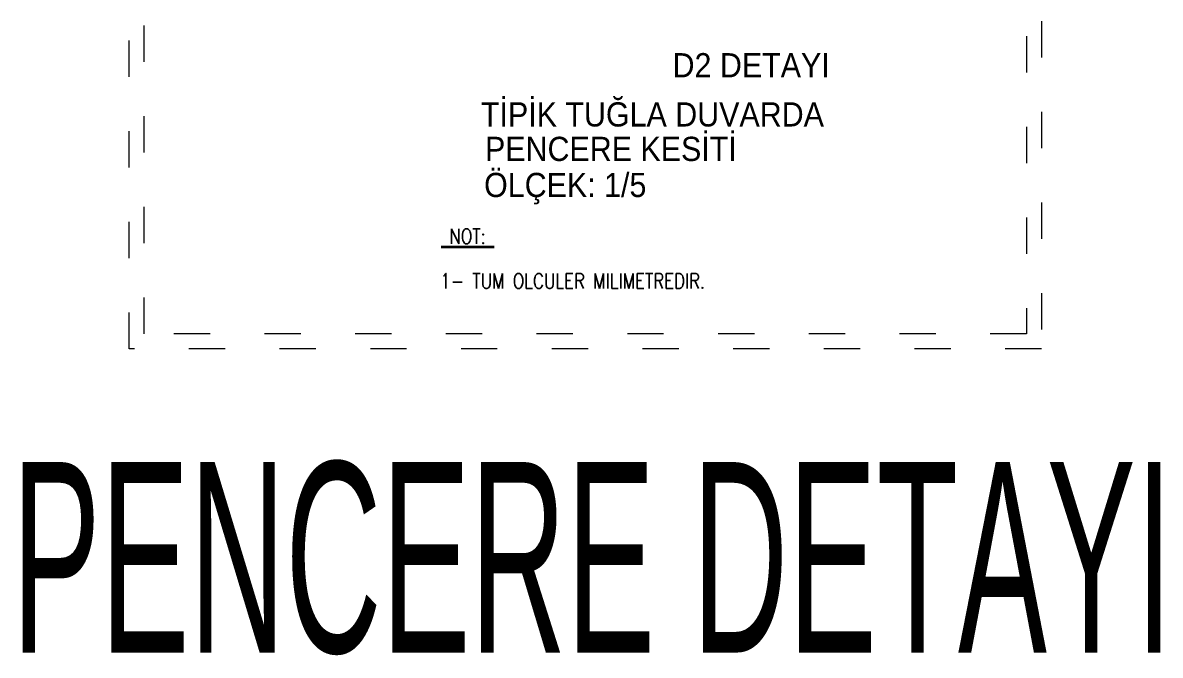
# Model space of a CAD drawing. Extents: x 775040 to 808375, y 4159409 to 4163651.
# Drawn here: x 806858.8 to 807235, y 4160374.8 to 4160584 of the extents above; entities that cross this region are included whole.
import ezdxf
from ezdxf.enums import TextEntityAlignment as Align

# ---------------------------------------------------------------- set-up
doc = ezdxf.new("R2010")
doc.units = 0
doc.header["$MEASUREMENT"] = 0
doc.linetypes.add('ACAD_ISO03W100', pattern=[30, 12, -18])
for name, color, linetype, lineweight in [('06YAZI25', 53, 'Continuous', 35), ('İÇ OLÇU', 31, 'Continuous', 18), ('YAZI040-05', 63, 'Continuous', 35), ('Z_yazı', 4, 'Continuous', 20), ('Z_çerçeve', 44, 'Continuous', 5)]:
    doc.layers.add(name, color=color, linetype=linetype, lineweight=lineweight)
doc.styles.add('ROMANS', font='romans', dxfattribs={"height": 20})
doc.styles.add('SIMPLEX', font='arial.ttf', dxfattribs={"width": 0.5})
doc.styles.add('TROMANT', font='arial.ttf')

# ---------------------------------------------------------------- blocks, each defined once
blk = doc.blocks.new('ETHYT')
at = {"layer": 'Z_çerçeve', "linetype": 'ACAD_ISO03W100'}
for points in [[(64667.622, -4381.696), (64969.429, -4381.696), (64969.429, -4790.12), (64667.622, -4790.12)], [(64672.622, -4386.696), (64964.429, -4386.696), (64964.429, -4785.12), (64672.622, -4785.12)]]:
    blk.add_lwpolyline(points, close=True, dxfattribs=at)
at = {"layer": '06YAZI25', "style": 'ROMANS', "width": 0.8}
for s, p in [('%%u NOT: ', (64770.859, -4755.352)), ('1- TUM OLCULER MILIMETREDIR.', (64770.562, -4770.136))]:
    blk.add_text(s, height=5, dxfattribs=at).set_placement(p)
at = {"layer": 'YAZI040-05', "style": 'TROMANT', "width": 0.9}
for s, p in [('D2 DETAYI', (64847.387, -4700.291)), ('TİPİK TUĞLA DUVARDA', (64784.001, -4716.558)), ('PENCERE KESİTİ', (64785.353, -4727.96)), ('ÖLÇEK: 1/5', (64785.053, -4739.886))]:
    blk.add_text(s, height=8, dxfattribs=at).set_placement(p)

msp = doc.modelspace()

# ---------------------------------------------------------------- block references
at = {"layer": 'İÇ OLÇU'}
msp.add_blockref('ETHYT', (742226.29, 4165266.25), dxfattribs=at)

# ---------------------------------------------------------------- texts
at = {"layer": 'Z_yazı', "ltscale": 0.01, "style": 'SIMPLEX', "width": 0.5}
msp.add_text('PENCERE DETAYI', height=63, dxfattribs=at).set_placement((807047.09, 4160407.21), align=Align.MIDDLE_CENTER)

doc.saveas('drawing.dxf')
